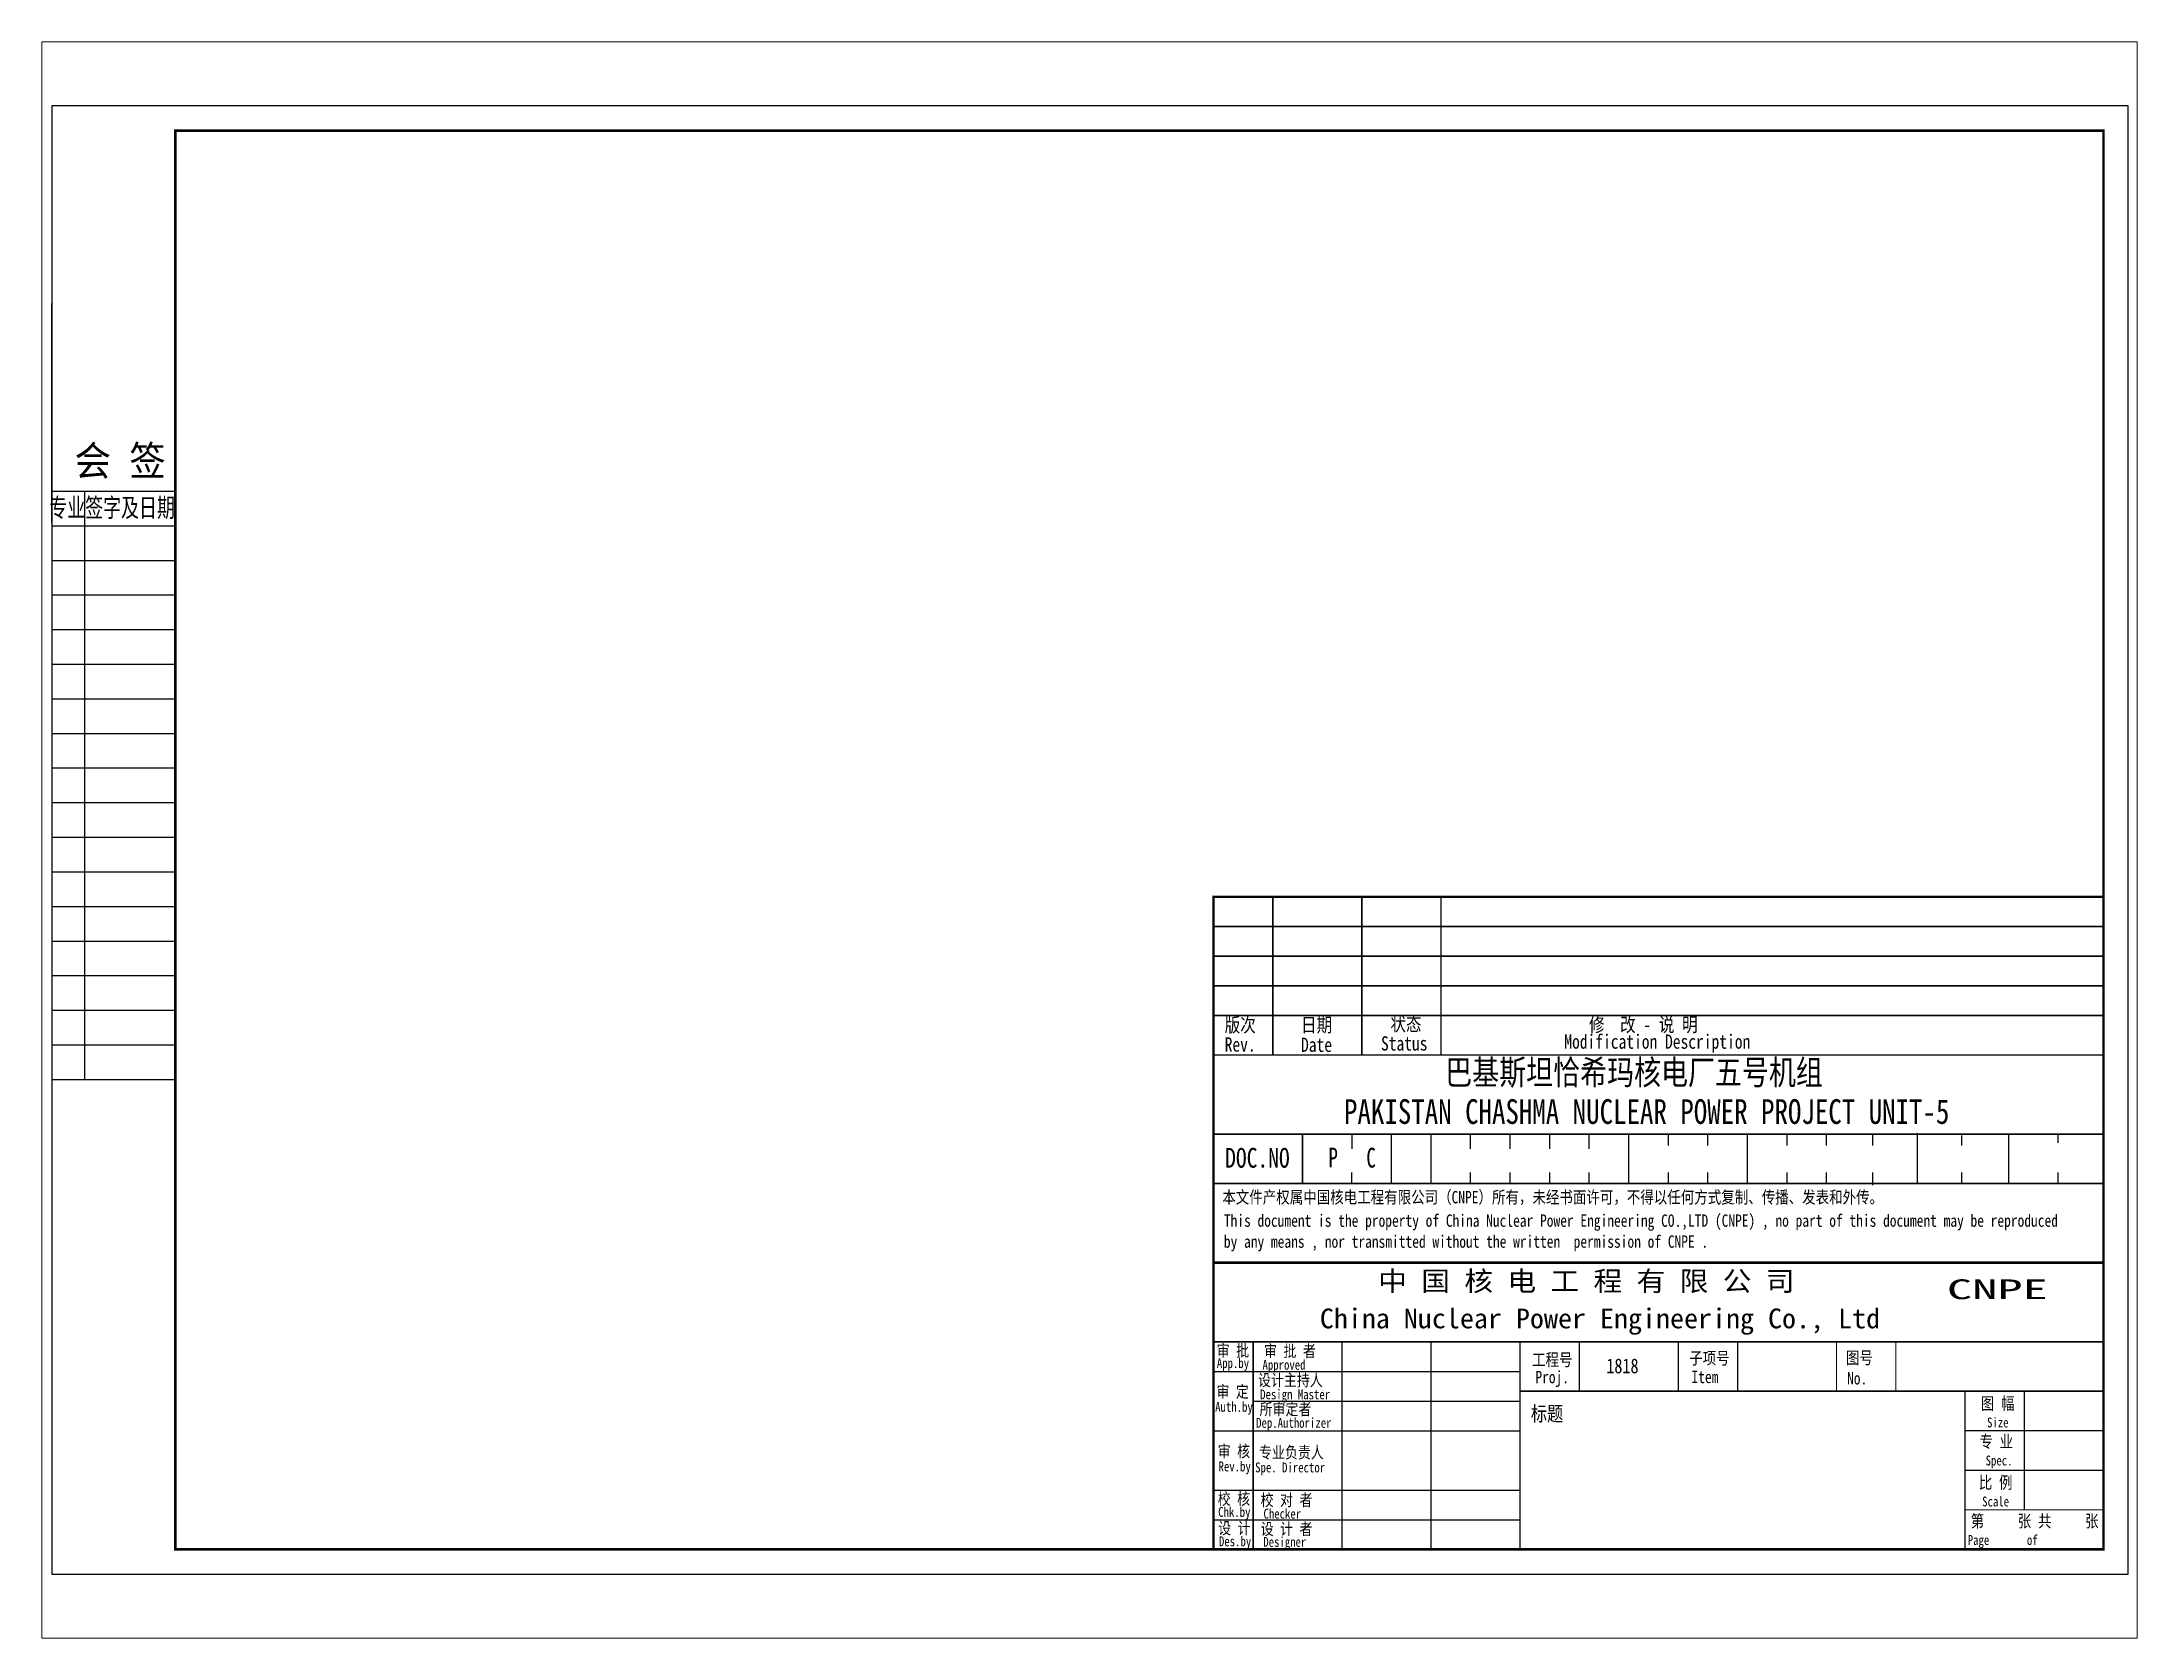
# Paper-space layout '布局1' of a CAD drawing. Header units: inches. Extents: x 1.05 to 9.45, y 0.8 to 7.2.
# The model-space entities are those that its viewports show. They can reach past a viewport. Long polylines and large blocks are cut down to what shows.
import ezdxf
from ezdxf.enums import TextEntityAlignment as Align

# ---------------------------------------------------------------- set-up
doc = ezdxf.new("R2010")
doc.units = ezdxf.units.IN
doc.header["$MEASUREMENT"] = 0
for name, color, linetype in [('00', 1, 'Continuous'), ('1', 7, 'Continuous'), ('BORDER', 7, 'Continuous'), ('PUB_TEXT', 7, 'Continuous'), ('图框', 4, 'Continuous')]:
    doc.layers.add(name, color=color, linetype=linetype)
doc.styles.add('HZ', font='txt_____.ttf', dxfattribs={"width": 0.7, "bigfont": 'HZTXT'})
doc.styles.add('ROMAND', font='romand__.ttf', dxfattribs={"width": 0.7, "bigfont": 'OCHINESE.shx'})
doc.styles.add('宋体', font='', dxfattribs={"width": 0.7})
doc.styles.add('汉字', font='仿宋_GB2312.ttf', dxfattribs={"width": 0.8, "height": 4})
doc.styles.get('宋体').set_extended_font_data('SimSun')

# ---------------------------------------------------------------- blocks, each defined once
blk = doc.blocks.new('会签')
at = {"color": 0}
for p, q in [((3629.69, -1305.73), (3604.69, -1305.73)), ((3611.37, -1424.73), (3611.37, -1305.73)), ((3629.69, -1312.73), (3604.69, -1312.73)), ((3629.69, -1319.73), (3604.69, -1319.73)), ((3629.69, -1326.73), (3604.69, -1326.73)), ((3629.69, -1333.73), (3604.69, -1333.73)), ((3629.69, -1340.73), (3604.69, -1340.73)), ((3629.69, -1347.73), (3604.69, -1347.73)), ((3629.69, -1354.73), (3604.69, -1354.73)), ((3629.69, -1361.73), (3604.69, -1361.73)), ((3629.69, -1368.73), (3604.69, -1368.73)), ((3629.69, -1375.73), (3604.69, -1375.73)), ((3629.69, -1382.73), (3604.69, -1382.73)), ((3629.69, -1389.73), (3604.69, -1389.73)), ((3629.69, -1396.73), (3604.69, -1396.73)), ((3629.69, -1403.73), (3604.69, -1403.73)), ((3629.69, -1410.73), (3604.69, -1410.73)), ((3629.69, -1417.73), (3604.69, -1417.73)), ((3629.69, -1424.73), (3604.69, -1424.73))]:
    blk.add_line(p, q, dxfattribs=at)
for s, height, style, width, p in [('会 签  ', 6, 'HZ', 0.9, (3622.23, -1302.52)), ('专业签字及日期', 3.8, 'ROMAND', 0.7, (3616.9, -1310.89))]:
    blk.add_text(s, height=height, dxfattribs=dict(at, style=style, width=width)).set_placement(p, align=Align.CENTER)

msp = doc.modelspace()

# ---------------------------------------------------------------- linework, layer by layer
at = {"linetype": 'Continuous'}
msp.add_line((262.45, 359.58), (262.45, 349.58), dxfattribs=at)
msp.add_line((272.45, 359.58), (272.45, 356.58))
at = {"layer": '00', "color": 1, "linetype": 'Continuous'}
msp.add_line((34.45, 483.31), (34.45, 562.58), dxfattribs=at)
at = {"layer": '1'}
for p, q in [((424.12, 380.94), (424.12, 380.94)), ((424.12, 380.94), (424.12, 380.94)), ((424.12, 380.94), (424.12, 380.94)), ((424.12, 380.94), (424.12, 380.94)), ((272.45, 358.58), (272.45, 358.58)), ((280.45, 349.58), (280.45, 359.58)), ((288.45, 349.58), (288.45, 359.58)), ((296.45, 356.58), (296.45, 359.58)), ((304.45, 356.58), (304.45, 359.58)), ((312.45, 356.58), (312.45, 359.58)), ((320.45, 356.58), (320.45, 359.58)), ((328.45, 349.58), (328.45, 359.58)), ((336.45, 357.29), (336.45, 359.58)), ((344.45, 357.29), (344.45, 359.58)), ((352.45, 349.58), (352.45, 359.58)), ((360.45, 357.29), (360.45, 359.58)), ((368.45, 357.29), (368.45, 359.58)), ((377.82, 357.29), (377.82, 359.58)), ((386.82, 349.79), (386.82, 359.79)), ((395.82, 357.29), (395.82, 359.29)), ((405.32, 349.58), (405.32, 359.58)), ((415.32, 357.79), (415.32, 359.69)), ((272.45, 349.58), (272.45, 351.79)), ((296.45, 349.58), (296.45, 351.79)), ((304.45, 349.58), (304.45, 351.79)), ((312.45, 349.58), (312.45, 351.79)), ((320.45, 349.58), (320.45, 351.79)), ((336.45, 349.58), (336.45, 351.79)), ((344.45, 349.58), (344.45, 351.79)), ((360.45, 349.58), (360.45, 351.79)), ((368.45, 349.58), (368.45, 351.79)), ((377.82, 349.29), (377.82, 351.79)), ((395.82, 349.79), (395.82, 351.79)), ((415.32, 349.79), (415.32, 351.79)), ((424.45, 349.58), (244.45, 349.58)), ((424.45, 275.58), (244.45, 275.58)), ((424.45, 275.58), (244.45, 275.58)), ((424.45, 275.58), (244.45, 275.58)), ((424.45, 275.58), (244.45, 275.58)), ((424.45, 275.58), (244.45, 275.58))]:
    msp.add_line(p, q, dxfattribs=at)
at = {"layer": '1', "color": 7, "ltscale": 0.8}
msp.add_line((244.45, 371.47), (244.45, 309.97), dxfattribs=at)
at = {"layer": '1', "color": 7}
for p, q in [((424.15, 365.82), (424.15, 365.82)), ((424.15, 365.82), (424.15, 365.82)), ((424.15, 365.82), (424.15, 365.82)), ((424.15, 365.82), (424.15, 365.82)), ((244.45, 311.58), (306.45, 311.58)), ((252.45, 305.58), (306.45, 305.58)), ((244.45, 299.58), (306.45, 299.58)), ((244.45, 287.58), (306.45, 287.58)), ((244.45, 281.58), (306.45, 281.58)), ((424.45, 275.58), (244.45, 275.58)), ((424.45, 275.58), (244.45, 275.58)), ((424.45, 275.58), (244.45, 275.58))]:
    msp.add_line(p, q, dxfattribs=at)
at = {"layer": '1', "color": 7, "linetype": 'Continuous'}
msp.add_lwpolyline([(9.45, 483.31), (9.45, 527.63)], dxfattribs=at)
at = {"layer": '1', "color": 7, "const_width": 0.5}
for points in [[(244.45, 275.58), (424.45, 275.58), (424.45, 407.58), (244.45, 407.58)], [(244.45, 333.58), (424.45, 333.58), (424.45, 275.58), (244.45, 275.58)]]:
    msp.add_lwpolyline(points, close=True, dxfattribs=at)
at = {"layer": '1', "color": 7}
for points, const_width in [([(256.45, 407.58), (256.45, 375.58)], 0.3), ([(274.45, 407.58), (274.45, 375.58)], 0.3), ([(290.45, 407.58), (290.45, 375.58)], 0.3), ([(244.45, 401.58), (424.45, 401.58)], 0.3), ([(244.45, 395.58), (424.45, 395.58)], 0.3), ([(244.45, 389.58), (424.45, 389.58)], 0.3), ([(244.45, 383.58), (424.45, 383.58)], 0.3), ([(244.45, 375.58), (424.45, 375.58)], 0.3), ([(244.45, 359.58), (424.45, 359.58)], 0.3), ([(262.45, 359.58), (262.45, 349.58)], 0.3), ([(244.45, 349.58), (424.45, 349.58)], 0.3), ([(244.45, 349.58), (424.45, 349.58)], 0.3), ([(244.45, 317.58), (424.45, 317.58)], 0.3), ([(252.45, 317.58), (252.45, 275.58)], 0.3), ([(270.45, 317.58), (270.45, 275.58)], 0.3), ([(288.45, 317.58), (288.45, 275.58)], 0.3), ([(306.45, 317.58), (306.45, 275.58)], 0.3), ([(318.45, 317.58), (318.45, 307.58)], 0.25), ([(338.45, 317.58), (338.45, 307.58)], 0.25), ([(350.45, 317.58), (350.45, 307.58)], 0.25), ([(370.45, 317.58), (370.45, 307.58)], 0.25), ([(382.45, 317.58), (382.45, 307.58)], 0.25), ([(306.45, 307.58), (424.45, 307.58)], 0.3), ([(396.45, 307.58), (396.45, 275.58)], 0.3), ([(408.45, 307.58), (408.45, 283.58)], 0.25), ([(424.45, 299.58), (396.45, 299.58)], 0.25), ([(424.45, 291.58), (396.45, 291.58)], 0.25), ([(424.45, 283.58), (396.45, 283.58)], 0.25)]:
    msp.add_lwpolyline(points, dxfattribs=dict(at, const_width=const_width))
at = {"layer": '1', "const_width": 0.3}
msp.add_lwpolyline([(252.45, 317.58), (252.45, 275.58)], dxfattribs=at)
at = {"layer": 'BORDER', "color": 7, "linetype": 'Continuous'}
msp.add_lwpolyline([(9.45, 270.58), (429.45, 270.58), (429.45, 567.58), (9.45, 567.58)], close=True, dxfattribs=at)
at = {"layer": 'BORDER', "color": 1, "linetype": 'Continuous', "const_width": 0.5}
msp.add_lwpolyline([(34.45, 275.58), (424.45, 275.58), (424.45, 562.58), (34.45, 562.58)], close=True, dxfattribs=at)
at = {"layer": '图框'}
msp.add_line((424.45, 275.58), (244.45, 275.58), dxfattribs=at)
msp.add_line((424.45, 275.58), (244.45, 275.58), dxfattribs=at)
msp.add_line((424.45, 275.58), (244.45, 275.58), dxfattribs=at)
msp.add_line((424.45, 275.58), (244.45, 275.58), dxfattribs=at)
msp.add_line((424.45, 275.58), (244.45, 275.58), dxfattribs=at)

# ---------------------------------------------------------------- block references
at = {"color": 0}
msp.add_blockref('会签', (-3595.24, 1795.31), dxfattribs=at)

# ---------------------------------------------------------------- texts
at = {"linetype": 'Continuous', "char_height": 4, "attachment_point": 5, "style": '宋体'}
for s, width, insert in [('P', 5.7748, (268.65, 354.86)), ('C', 6.7601, (276.32, 354.79))]:
    msp.add_mtext_dynamic_manual_height_columns(s, width=width, gutter_width=1, heights=[0], dxfattribs=dict(at, insert=insert))
at = {"layer": '1', "style": '汉字', "width": 0.8}
for s, height, p in [('版次', 2.88, (246.7, 380.24)), ('日期 ', 2.88, (262.15, 380.24)), ('状态', 2.88, (280.23, 380.45)), ('修  改 - 说 明', 2.88, (320.4, 380.3)), ('Rev.', 2.88, (246.7, 376.28)), ('Date', 2.88, (262.15, 376.22)), ('Status', 2.88, (278.32, 376.49)), ('Modification Description', 2.88, (315.4, 376.86)), ('巴基斯坦恰希玛核电厂五号机组', 5, (291.31, 369.59)), ('PAKISTAN CHASHMA NUCLEAR POWER PROJECT UNIT-5', 5, (270.84, 361.65)), ('App.by', 2, (245.11, 312.26)), ('审 批', 2.4, (245.09, 314.6)), ('Approved', 2, (254.35, 311.92)), ('审 批 者', 2.4, (254.67, 314.52)), ('设计主持人', 2.4, (253.44, 308.62)), ('Proj.', 2.5, (309.55, 309.19)), ('Item', 2.5, (341.12, 309.22)), ('No.', 2.5, (372.6, 308.94)), ('Auth.by', 2, (244.78, 303.42)), ('审 定', 2.4, (245.05, 306.3)), ('所审定者', 2.4, (253.76, 302.75)), ('Design Master', 2, (253.88, 305.94)), ('图 幅', 2.5, (399.64, 303.85)), ('Dep.Authorizer', 2, (253.07, 300.18)), ('标题', 3, (308.63, 301.54)), ('Size', 2, (400.9, 300.25)), ('审 核', 2.4, (245.29, 294.24)), ('专业负责人', 2.4, (253.65, 294.01)), ('专 业', 2.5, (399.37, 296.16)), ('Rev.by', 2, (245.46, 291.36)), ('Spe. Director', 2, (252.87, 291.16)), ('Spec.', 2, (400.62, 292.56)), ('比 例', 2.5, (399.24, 287.87)), ('校 核', 2.4, (245.3, 284.61)), ('Chk.by', 2, (245.39, 282.16)), ('校 对 者', 2.4, (253.98, 284.37)), ('Scale', 2, (399.92, 284.27)), ('设 计', 2.4, (245.38, 278.67)), ('设 计 者', 2.4, (253.98, 278.52)), ('Checker', 2, (254.55, 281.8)), ('第     张 共     张', 2.5, (397.6, 280.07)), ('Des.by', 2, (245.54, 276.22)), ('Designer', 2, (254.51, 276.1)), ('Page       of  ', 2, (397, 276.48))]:
    msp.add_text(s, height=height, dxfattribs=at).set_placement(p)
at = {"layer": '1', "color": 7, "style": '宋体', "width": 0.8}
msp.add_text('DOC.NO', height=4, dxfattribs=at).set_placement((246.8, 352.8))
at = {"layer": '1', "ltscale": 0.8, "style": '汉字', "width": 0.8}
for s, height, p in [('本文件产权属中国核电工程有限公司（CNPE）所有，未经书面许可，不得以任何方式复制、传播、发表和外传。', 2.5, (246.22, 345.58)), ('This document is the property of China Nuclear Power Engineering CO.,LTD (CNPE) , no part of this document may be reproduced ', 2.5, (246.54, 340.84)), ('by any means , nor transmitted without the written  permission of CNPE .', 2.5, (246.54, 336.6)), ('工程号', 2.5, (308.87, 312.7)), ('1818', 3, (323.89, 311.2)), ('子项号', 2.5, (340.66, 313.02)), ('图号', 2.5, (372.38, 313.09))]:
    msp.add_text(s, height=height, dxfattribs=at).set_placement(p)
at = {"layer": 'PUB_TEXT', "style": '汉字'}
for s, width, p, p2 in [('中 国 核 电 工 程 有 限 公 司', 1.049388, (277.74, 327.85), (361.96, 327.85)), ('CNPE', 1.843009, (392.79, 326.2), (413.19, 326.2)), ('China Nuclear Power Engineering Co., Ltd', 1.023647, (265.95, 320.3), (379.27, 320.3))]:
    msp.add_text(s, height=4, dxfattribs=dict(at, width=width)).set_placement(p, p2, align=Align.FIT)

psp = doc.layouts.new('布局1')

# ---------------------------------------------------------------- viewports
at = {"layer": '0'}
psp.add_viewport(center=(5.25, 4), size=(8.4, 6.4), view_center_point=(219.3601, 419.0806), view_height=322.889262, dxfattribs=at)

doc.saveas('drawing.dxf')
